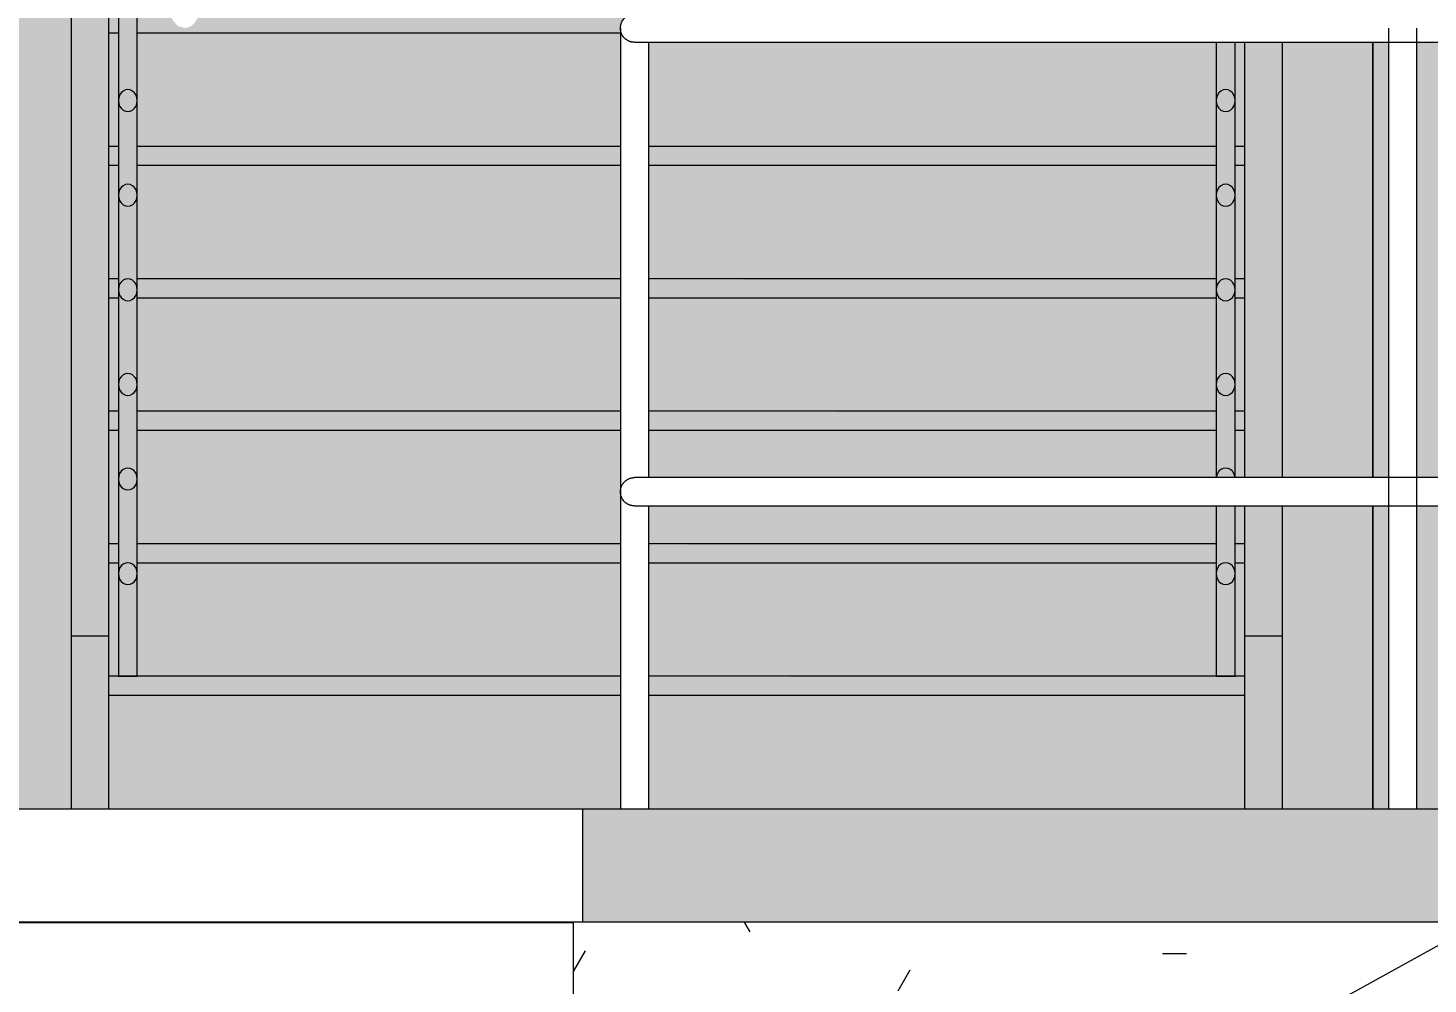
# Model space of a CAD drawing. Header units: inches. Extents: x -4221 to 4009, y -195 to 396.
# Drawn here: x -874 to -800, y -9.3 to 41.3 of the extents above; entities that cross this region are included whole.
import ezdxf

# ---------------------------------------------------------------- set-up
doc = ezdxf.new("R2010")
doc.units = ezdxf.units.IN
doc.header["$MEASUREMENT"] = 0
doc.linetypes.add('Grid Line 1_2_', pattern=[0.875, 0.5, -0.125, 0.125, -0.125])
for name, color, linetype, lineweight in [('A-ANNO-DIMS', 211, 'Continuous', 9), ('A-ANNO-DIMS-96', 211, 'Continuous', 9), ('A-FLOR-HRAL', 11, 'Continuous', 9), ('A-FLOR-LEVL', 51, 'Continuous', 9), ('A-ROOF', 132, 'Continuous', 13), ('A-WALL', 113, 'Continuous', 13), ('A-WALL-PATT', 111, 'Continuous', 20), ('C-BLDG-PADS', 91, 'Continuous', 9), ('C-TOPO', 7, 'Continuous', 9), ('G-ANNO-TEXT', 231, 'Continuous', 9), ('S-FNDN', 32, 'Continuous', 13), ('S-STRS', 31, 'Continuous', 13)]:
    doc.layers.add(name, color=color, linetype=linetype, lineweight=lineweight)
doc.styles.add('Century Gothic_1', font='ufonts.com_century-gothic.ttf', dxfattribs={"height": 9})
doc.dimstyles.new('OD__1__Tol__', dxfattribs={"dimscale": 12, "dimtxt": 9.397514, "dimasz": 1, "dimexe": 0.75, "dimexo": 0.5, "dimgap": 0.125, "dimtad": 1, "dimdec": 0, "dimzin": 3, "dimdsep": 46, "dimlunit": 4, "dimtxsty": 'Century Gothic_1', "dimblk1": 'OBLIQUE', "dimblk2": 'OBLIQUE', "dimsah": 1, "dimcen": 0.09, "dimdle": 0.75, "dimazin": 0, "dimtfac": 1, "dimtdec": 4, "dimtix": 1, "dimtmove": 0, "dimatfit": 3, "dimfxl": 1, "dimtvp": 1, "dimtfill": 1, "dimfrac": 2, "dimtolj": 1, "dimtzin": 0, "dimarcsym": 2})

# ---------------------------------------------------------------- blocks, each defined once
blk = doc.blocks.new('Walls 1 - Walls 1-1277454-BUILDING ELEVATION - WEST')
at = {"layer": 'A-ROOF'}
h = blk.add_hatch(color=254, dxfattribs=at)
h.paths.add_polyline_path([(-11842.919, 0), (-11842.919, 102), (-11840.919, 102), (-11840.919, 98), (-11840.669, 98), (-11840.643, 139.444), (-11840.568, 139.625), (-11840.449, 139.78), (-11840.294, 139.9), (-11840.113, 139.974), (-11839.725, 140), (-11782.568, 140.003), (-11782.449, 140.077), (-11782.294, 140.102), (-11782.069, 140.059), (-11781.913, 140), (-11774.951, 139.974), (-11774.77, 139.9), (-11774.615, 139.78), (-11774.496, 139.625), (-11774.414, 139.393), (-11774.395, 139.25), (-11774.421, 139.056), (-11774.496, 138.875), (-11774.713, 138.645), (-11774.896, 138.549), (-11774.951, 138.526), (-11774.895, 138.5), (-11774.645, 138.5), (-11774.645, 102), (-11774.145, 102), (-11774.145, 168.337), (-11774.785, 168.337), (-11774.74, 168.287), (-11774.869, 168.171), (-11774.579, 167.849), (-11774.941, 167.524), (-11775.764, 168.438), (-11783.395, 168.438), (-11783.353, 176.847), (-11783.358, 176.872), (-11783.687, 177.238), (-11783.326, 177.563), (-11783.036, 177.242), (-11782.91, 177.36), (-11783.001, 177.462), (-11774.145, 177.462), (-11774.145, 264), (-11915.819, 264), (-11915.819, 0), (-11849.435, 0)], flags=0)
h.paths.add_polyline_path([(-11774.145, 0), (-11774.145, 16), (-11778.919, 16), (-11778.919, 0)], flags=0)
h.paths.add_polyline_path([(-11774.145, 17.5), (-11774.145, 40.5), (-11778.919, 40.5), (-11778.919, 17.5), (-11778.037, 17.5)], flags=0)
h.paths.add_polyline_path([(-11774.145, 42), (-11774.145, 90), (-11778.919, 90), (-11778.919, 42), (-11778.037, 42)], flags=0)
h.paths.add_polyline_path([(-11822.645, 98), (-11785.669, 98), (-11785.669, 103), (-11822.645, 103), (-11822.645, 100.627)], flags=0)
h.paths.add_polyline_path([(-11837.669, 98), (-11837.669, 103), (-11839.169, 103), (-11839.169, 98)], flags=0)
h.paths.add_polyline_path([(-11836.169, 98), (-11823.645, 98), (-11823.645, 103), (-11836.169, 103), (-11836.169, 100.627)], flags=0)
h.paths.add_polyline_path([(-11784.169, 98), (-11782.669, 98), (-11782.669, 103), (-11784.169, 103), (-11784.169, 98.865)], flags=0)
h.paths.add_polyline_path([(-11780.919, 98), (-11780.919, 102), (-11775.645, 102), (-11775.645, 103), (-11781.169, 103), (-11781.169, 98)], flags=0)
h.paths.add_polyline_path([(-11823.645, 104), (-11823.645, 108), (-11836.169, 108), (-11836.169, 104)], flags=0)
h.paths.add_polyline_path([(-11782.669, 104), (-11782.669, 108), (-11784.169, 108), (-11784.169, 104), (-11782.905, 104)], flags=0)
h.paths.add_polyline_path([(-11797.509, 104), (-11785.669, 104), (-11785.669, 108), (-11822.645, 108), (-11822.645, 104), (-11810.49, 104)], flags=0)
h.paths.add_polyline_path([(-11837.669, 104), (-11837.669, 108), (-11839.169, 108), (-11839.169, 104)], flags=0)
h.paths.add_polyline_path([(-11775.645, 104), (-11775.645, 108), (-11781.169, 108), (-11781.169, 104), (-11778.037, 104)], flags=0)
h.paths.add_polyline_path([(-11836.169, 109), (-11823.645, 109), (-11823.645, 113), (-11836.169, 113), (-11836.169, 111.2)], flags=0)
h.paths.add_polyline_path([(-11788.861, 109), (-11785.669, 109), (-11785.669, 113), (-11822.645, 113), (-11822.645, 109), (-11791.018, 109)], flags=0)
h.paths.add_polyline_path([(-11782.669, 109), (-11782.669, 113), (-11784.169, 112.962), (-11784.169, 109), (-11782.905, 109)], flags=0)
h.paths.add_polyline_path([(-11839.169, 109), (-11837.669, 109), (-11837.669, 113), (-11839.169, 113), (-11839.169, 111.2)], flags=0)
h.paths.add_polyline_path([(-11781.169, 109), (-11775.645, 109), (-11775.645, 113), (-11781.169, 113), (-11781.169, 111.2)], flags=0)
h.paths.add_polyline_path([(-11791.018, 114), (-11785.669, 114), (-11785.669, 118), (-11822.645, 118), (-11822.645, 114), (-11797.509, 114)], flags=0)
h.paths.add_polyline_path([(-11837.669, 114), (-11837.669, 118), (-11839.169, 118), (-11839.169, 114)], flags=0)
h.paths.add_polyline_path([(-11823.645, 114), (-11823.645, 118), (-11836.169, 118), (-11836.169, 114), (-11829.963, 114)], flags=0)
h.paths.add_polyline_path([(-11778.037, 114), (-11775.645, 114), (-11775.645, 118), (-11781.169, 118), (-11781.169, 114)], flags=0)
h.paths.add_polyline_path([(-11782.669, 114), (-11782.669, 118), (-11784.169, 118), (-11784.169, 114)], flags=0)
h.paths.add_polyline_path([(-11791.626, 119), (-11785.669, 119), (-11785.669, 123), (-11822.645, 123), (-11822.645, 119), (-11796.79, 119)], flags=0)
h.paths.add_polyline_path([(-11836.169, 119), (-11823.645, 119), (-11823.645, 123), (-11836.169, 123), (-11836.169, 121.772)], flags=0)
h.paths.add_polyline_path([(-11775.645, 119), (-11775.645, 123), (-11781.169, 123), (-11781.169, 119), (-11778.037, 119)], flags=0)
h.paths.add_polyline_path([(-11782.669, 119), (-11782.669, 123), (-11784.169, 123), (-11784.169, 119)], flags=0)
h.paths.add_polyline_path([(-11839.169, 119), (-11837.669, 119), (-11837.669, 123), (-11839.169, 123), (-11839.169, 121.772)], flags=0)
h.paths.add_polyline_path([(-11775.645, 124), (-11775.645, 128), (-11781.169, 128), (-11781.169, 124), (-11778.037, 124)], flags=0)
h.paths.add_polyline_path([(-11839.169, 124), (-11837.669, 124), (-11837.669, 128), (-11839.169, 128), (-11839.169, 125.296)], flags=0)
h.paths.add_polyline_path([(-11829.963, 124), (-11823.645, 124), (-11823.645, 128), (-11836.169, 128), (-11836.169, 124)], flags=0)
h.paths.add_polyline_path([(-11784.169, 124), (-11782.669, 124), (-11782.669, 128), (-11784.169, 128), (-11784.169, 125.296)], flags=0)
h.paths.add_polyline_path([(-11822.645, 124), (-11785.669, 124), (-11785.669, 128), (-11822.645, 128), (-11822.645, 125.296)], flags=0)
h.paths.add_polyline_path([(-11786.228, 129), (-11785.669, 129), (-11785.669, 132.5), (-11822.645, 132.5), (-11822.645, 129), (-11787.484, 129)], flags=0)
h.paths.add_polyline_path([(-11775.645, 129), (-11775.645, 133), (-11777.444, 133), (-11777.496, 132.875), (-11777.615, 132.72), (-11777.77, 132.6), (-11778.037, 132.514), (-11778.34, 132.5), (-11781.169, 132.5), (-11781.169, 129), (-11778.037, 129)], flags=0)
h.paths.add_polyline_path([(-11784.169, 129), (-11782.669, 129), (-11782.669, 132.5), (-11784.169, 132.5), (-11784.169, 130.644)], flags=0)
h.paths.add_polyline_path([(-11836.169, 129), (-11823.645, 129), (-11823.645, 132.5), (-11836.169, 132.5), (-11836.169, 132.344)], flags=0)
h.paths.add_polyline_path([(-11838.228, 129), (-11837.669, 129), (-11837.702, 133), (-11839.169, 133), (-11839.169, 129)], flags=0)
h.paths.add_polyline_path([(-11836.725, 134), (-11823.645, 134), (-11823.645, 138.5), (-11839.169, 138.5), (-11839.169, 134), (-11836.919, 134)], flags=0)
h.paths.add_polyline_path([(-11780.465, 134), (-11775.645, 134), (-11775.645, 138.5), (-11781.169, 138.463), (-11781.169, 134)], flags=0)
h.paths.add_polyline_path([(-11787.773, 134), (-11782.669, 134), (-11782.669, 138.5), (-11822.645, 138.5), (-11822.645, 134), (-11791.018, 134)], flags=0)
for p, q in [((-11774.145, 17.497), (-11774.145, 40.503)), ((-11774.145, 0), (-11774.145, 16.003))]:
    blk.add_line(p, q, dxfattribs=at)
blk = doc.blocks.new('Railing - Lapeyre - 1 1_2_ Post-1355937-BUILDING ELEVATION - WEST')
at = {"layer": 'A-FLOR-HRAL'}
for p, q in [((-11501.479, 41.25), (-11501.479, 0)), ((-11499.979, 0), (-11499.979, 41.25))]:
    blk.add_line(p, q, dxfattribs=at)
blk = doc.blocks.new('Railing - Lapeyre - 1 1_2_ Post-V12-BUILDING ELEVATION - WEST')
at = {"layer": 'A-FLOR-HRAL'}
for p, q in [((-11813.895, 41.25), (-11813.895, 0)), ((-11812.395, 17.5), (-11812.395, 40.5)), ((-11812.395, 0), (-11812.395, 16))]:
    blk.add_line(p, q, dxfattribs=at)
blk = doc.blocks.new('Railing - Railing-1339868-BUILDING ELEVATION - WEST')
at = {"layer": 'A-FLOR-HRAL'}
for p, q in [((-11813.145, 40.5), (-11461.895, 40.5)), ((-11461.895, 17.5), (-11813.145, 17.5)), ((-11813.145, 16), (-11461.895, 16))]:
    blk.add_line(p, q, dxfattribs=at)
for points, knots in [([(-11813.895, 41.25), (-11813.895, 41.315), (-11813.882, 41.414), (-11813.84, 41.538), (-11813.797, 41.626), (-11813.751, 41.694), (-11813.71, 41.745), (-11813.665, 41.793), (-11813.603, 41.847), (-11813.535, 41.892), (-11813.477, 41.923), (-11813.433, 41.943), (-11813.387, 41.961), (-11813.34, 41.975), (-11813.292, 41.986), (-11813.243, 41.994), (-11813.194, 41.999), (-11813.162, 42), (-11813.145, 42)], [0, 0, 0, 0, 0.0833333, 0.125, 0.1666667, 0.2083333, 0.2291667, 0.25, 0.2916667, 0.3333333, 0.3541667, 0.375, 0.3958333, 0.4166667, 0.4375, 0.4583333, 0.4791667, 0.5, 0.5, 0.5, 0.5]), ([(-11813.145, 40.5), (-11813.162, 40.5), (-11813.194, 40.501), (-11813.243, 40.506), (-11813.292, 40.514), (-11813.34, 40.525), (-11813.387, 40.539), (-11813.433, 40.557), (-11813.477, 40.577), (-11813.521, 40.6), (-11813.562, 40.626), (-11813.616, 40.664), (-11813.665, 40.707), (-11813.71, 40.755), (-11813.751, 40.806), (-11813.797, 40.874), (-11813.84, 40.962), (-11813.882, 41.086), (-11813.895, 41.185), (-11813.895, 41.25)], [0.5, 0.5, 0.5, 0.5, 0.5208333, 0.5416667, 0.5625, 0.5833333, 0.6041667, 0.625, 0.6458333, 0.6666667, 0.6875, 0.7083333, 0.75, 0.7708333, 0.7916667, 0.8333333, 0.875, 0.9166667, 1, 1, 1, 1]), ([(-11813.895, 16.75), (-11813.895, 16.815), (-11813.882, 16.914), (-11813.84, 17.038), (-11813.797, 17.126), (-11813.751, 17.194), (-11813.71, 17.245), (-11813.665, 17.293), (-11813.603, 17.347), (-11813.535, 17.392), (-11813.477, 17.423), (-11813.433, 17.443), (-11813.387, 17.461), (-11813.34, 17.475), (-11813.292, 17.486), (-11813.243, 17.494), (-11813.194, 17.499), (-11813.162, 17.5), (-11813.145, 17.5)], [0, 0, 0, 0, 0.0833333, 0.125, 0.1666667, 0.2083333, 0.2291667, 0.25, 0.2916667, 0.3333333, 0.3541667, 0.375, 0.3958333, 0.4166667, 0.4375, 0.4583333, 0.4791667, 0.5, 0.5, 0.5, 0.5]), ([(-11813.145, 16), (-11813.162, 16), (-11813.194, 16.001), (-11813.243, 16.006), (-11813.292, 16.014), (-11813.34, 16.025), (-11813.387, 16.039), (-11813.433, 16.057), (-11813.477, 16.077), (-11813.521, 16.1), (-11813.562, 16.126), (-11813.616, 16.164), (-11813.665, 16.207), (-11813.71, 16.255), (-11813.751, 16.306), (-11813.797, 16.374), (-11813.84, 16.462), (-11813.882, 16.586), (-11813.895, 16.685), (-11813.895, 16.75)], [0.5, 0.5, 0.5, 0.5, 0.5208333, 0.5416667, 0.5625, 0.5833333, 0.6041667, 0.625, 0.6458333, 0.6666667, 0.6875, 0.7083333, 0.75, 0.7708333, 0.7916667, 0.8333333, 0.875, 0.9166667, 1, 1, 1, 1])]:
    blk.add_open_spline(points, degree=3, knots=knots, dxfattribs=at)
for name, p in [('Railing - Lapeyre - 1 1_2_ Post-V12-BUILDING ELEVATION - WEST', (0, 0)), ('Railing - Lapeyre - 1 1_2_ Post-1355937-BUILDING ELEVATION - WEST', (-271.833, 0))]:
    blk.add_blockref(name, p)
blk = doc.blocks.new('Railing - 1_-1447358-BUILDING ELEVATION - WEST')
at = {"layer": 'A-FLOR-HRAL'}
h = blk.add_hatch(color=7, dxfattribs=at)
h.paths.add_polyline_path([(-11839.669, 7), (-11839.419, 7), (-11839.436, 12.271), (-11839.565, 12.012), (-11839.789, 11.862), (-11839.905, 11.862), (-11839.902, 12.98), (-11839.646, 12.953), (-11839.503, 12.871), (-11839.426, 12.757), (-11839.419, 12.713), (-11839.436, 17.271), (-11839.565, 17.012), (-11839.791, 16.862), (-11840.135, 16.903), (-11840.272, 17.012), (-11840.402, 17.271), (-11840.419, 17.271), (-11840.402, 12.823), (-11840.048, 12.999), (-11839.935, 12.98), (-11839.932, 11.862), (-11840.048, 11.862), (-11840.272, 12.012), (-11840.402, 12.271), (-11840.419, 12.271), (-11840.419, 7), (-11839.919, 7)], flags=0)
h.paths.add_polyline_path([(-11839.419, 17.713), (-11839.437, 22.267), (-11839.566, 22.011), (-11839.791, 21.862), (-11840.117, 21.895), (-11840.272, 22.012), (-11840.402, 22.271), (-11840.419, 22.132), (-11840.402, 17.821), (-11840.048, 17.998), (-11839.652, 17.953), (-11839.486, 17.858), (-11839.432, 17.795)], flags=0)
h.paths.add_polyline_path([(-11839.419, 22.713), (-11839.444, 27.25), (-11839.566, 27.011), (-11839.791, 26.862), (-11840.1, 26.887), (-11840.272, 27.012), (-11840.402, 27.271), (-11840.419, 27.132), (-11840.399, 22.82), (-11840.048, 22.997), (-11839.669, 22.964), (-11839.436, 22.819)], flags=0)
h.paths.add_polyline_path([(-11839.419, 27.713), (-11839.45, 32.233), (-11839.565, 32.012), (-11839.791, 31.862), (-11840.083, 31.879), (-11840.277, 32.018), (-11840.402, 32.271), (-11840.419, 32.132), (-11840.393, 27.821), (-11840.048, 27.995), (-11839.669, 27.965), (-11839.436, 27.819)], flags=0)
h.paths.add_polyline_path([(-11839.419, 32.713), (-11839.456, 37.216), (-11839.576, 37.002), (-11839.789, 36.862), (-11840.066, 36.87), (-11840.272, 37.012), (-11840.402, 37.271), (-11840.419, 37.132), (-11840.387, 32.823), (-11840.048, 32.994), (-11839.669, 32.966), (-11839.436, 32.819)], flags=0)
h.paths.add_polyline_path([(-11839.419, 37.713), (-11839.462, 42.198), (-11839.565, 42.012), (-11839.791, 41.862), (-11840.049, 41.862), (-11840.272, 42.012), (-11840.402, 42.271), (-11840.419, 42.132), (-11840.381, 37.824), (-11840.048, 37.993), (-11839.669, 37.967), (-11839.436, 37.819)], flags=0)
h.paths.add_polyline_path([(-11839.419, 42.713), (-11839.457, 47.457), (-11839.468, 47.429), (-11839.725, 47.293), (-11840.03, 47.271), (-11840.303, 47.38), (-11840.419, 47.491), (-11840.375, 42.826), (-11840.045, 42.991), (-11839.669, 42.968), (-11839.436, 42.819)], flags=0)
blk.add_hatch(color=7, dxfattribs=at).paths.add_polyline_path([(-11839.72, 47.295), (-11839.518, 47.392), (-11839.699, 47.306)], flags=0)
for p, q in [((-11840.419, 47.555), (-11840.419, 7)), ((-11839.419, 7), (-11839.419, 47.555)), ((-11840.419, 7), (-11839.419, 7))]:
    blk.add_line(p, q, dxfattribs=at)
at = {"layer": 'A-FLOR-HRAL', "flags": 128}
for points in [[(-11839.967, 47.265), (-11840.03, 47.271), (-11840.23, 47.327), (-11840.369, 47.429)], [(-11839.468, 47.429), (-11839.607, 47.327), (-11839.807, 47.271), (-11839.87, 47.265)]]:
    blk.add_lwpolyline(points, dxfattribs=at)
blk = doc.blocks.new('Railing - 1_-1447356-BUILDING ELEVATION - WEST')
at = {"layer": 'A-FLOR-HRAL'}
h = blk.add_hatch(color=7, dxfattribs=at)
h.paths.add_polyline_path([(-11782.169, 7), (-11781.419, 7), (-11781.436, 12.271), (-11781.565, 12.012), (-11781.789, 11.862), (-11781.905, 11.862), (-11781.902, 12.98), (-11781.66, 12.957), (-11781.503, 12.871), (-11781.426, 12.757), (-11781.419, 12.713), (-11781.43, 16), (-11782.419, 16), (-11782.402, 12.823), (-11782.048, 12.999), (-11781.935, 12.98), (-11781.932, 11.862), (-11782.048, 11.862), (-11782.272, 12.012), (-11782.402, 12.271), (-11782.419, 12.271), (-11782.419, 7), (-11782.352, 7)], flags=0)
h.paths.add_polyline_path([(-11781.419, 17.713), (-11781.437, 22.267), (-11781.565, 22.012), (-11781.789, 21.862), (-11782.117, 21.895), (-11782.272, 22.012), (-11782.402, 22.271), (-11782.419, 22.132), (-11782.402, 17.821), (-11782.048, 17.998), (-11781.652, 17.953), (-11781.486, 17.858), (-11781.432, 17.795)], flags=0)
h.paths.add_polyline_path([(-11781.419, 22.713), (-11781.444, 27.25), (-11781.565, 27.012), (-11781.789, 26.862), (-11782.1, 26.887), (-11782.272, 27.012), (-11782.402, 27.271), (-11782.419, 27.132), (-11782.399, 22.82), (-11782.048, 22.997), (-11781.669, 22.964), (-11781.436, 22.819)], flags=0)
h.paths.add_polyline_path([(-11781.419, 27.713), (-11781.45, 32.233), (-11781.565, 32.012), (-11781.789, 31.862), (-11782.083, 31.879), (-11782.277, 32.018), (-11782.402, 32.271), (-11782.419, 32.132), (-11782.393, 27.821), (-11782.048, 27.995), (-11781.669, 27.965), (-11781.436, 27.819)], flags=0)
h.paths.add_polyline_path([(-11781.419, 32.713), (-11781.456, 37.216), (-11781.576, 37.002), (-11781.789, 36.862), (-11782.066, 36.87), (-11782.272, 37.012), (-11782.402, 37.271), (-11782.419, 37.132), (-11782.387, 32.823), (-11782.048, 32.994), (-11781.669, 32.966), (-11781.436, 32.819)], flags=0)
h.paths.add_polyline_path([(-11781.419, 37.713), (-11781.46, 40.5), (-11782.419, 40.5), (-11782.381, 37.824), (-11782.048, 37.993), (-11781.669, 37.967), (-11781.436, 37.819)], flags=0)
h.paths.add_polyline_path([(-11782.352, 42), (-11782.272, 42.012), (-11782.402, 42.271), (-11782.419, 42.132), (-11782.376, 42), (-11782.367, 42)], flags=0)
h.paths.add_polyline_path([(-11781.419, 42), (-11781.462, 42.198), (-11781.565, 42), (-11781.436, 42)], flags=0)
h.paths.add_polyline_path([(-11781.419, 42.713), (-11781.457, 47.457), (-11781.468, 47.429), (-11781.725, 47.293), (-11782.03, 47.271), (-11782.303, 47.38), (-11782.419, 47.491), (-11782.375, 42.826), (-11782.045, 42.991), (-11781.669, 42.968), (-11781.436, 42.819)], flags=0)
blk.add_hatch(color=7, dxfattribs=at).paths.add_polyline_path([(-11781.72, 47.295), (-11781.518, 47.392), (-11781.654, 47.327)], flags=0)
for p, q in [((-11782.419, 47.555), (-11782.419, 41.998)), ((-11781.419, 41.998), (-11781.419, 47.555)), ((-11782.419, 40.502), (-11782.419, 17.498)), ((-11781.419, 17.498), (-11781.419, 40.502)), ((-11782.419, 16.002), (-11782.419, 7)), ((-11781.419, 7), (-11781.419, 16.002)), ((-11782.419, 7), (-11781.419, 7))]:
    blk.add_line(p, q, dxfattribs=at)
at = {"layer": 'A-FLOR-HRAL', "flags": 128}
for points in [[(-11781.967, 47.265), (-11782.03, 47.271), (-11782.23, 47.327), (-11782.369, 47.429)], [(-11781.468, 47.429), (-11781.607, 47.327), (-11781.807, 47.271), (-11781.87, 47.265)]]:
    blk.add_lwpolyline(points, dxfattribs=at)
blk = doc.blocks.new('Railing - Railing-1447301-BUILDING ELEVATION - WEST')
at = {"layer": 'A-FLOR-HRAL'}
for points in [[(-11839.419, 37.421), (-11839.456, 37.824), (-11839.807, 37.993), (-11840.169, 37.967), (-11840.402, 37.819), (-11840.419, 37.699), (-11840.402, 37.571), (-11840.272, 37.83), (-11840.048, 37.98), (-11839.789, 37.98), (-11839.565, 37.83), (-11839.436, 37.571)], [(-11839.789, 36.862), (-11839.565, 37.012), (-11839.436, 37.271), (-11839.436, 37.571), (-11839.565, 37.83), (-11839.789, 37.98), (-11840.048, 37.98), (-11840.272, 37.83), (-11840.402, 37.571), (-11840.402, 37.271), (-11840.272, 37.012), (-11840.048, 36.862)], [(-11781.419, 37.421), (-11781.456, 37.824), (-11781.807, 37.993), (-11782.169, 37.967), (-11782.402, 37.819), (-11782.419, 37.699), (-11782.402, 37.571), (-11782.272, 37.83), (-11782.048, 37.98), (-11781.789, 37.98), (-11781.565, 37.83), (-11781.436, 37.571)], [(-11782.048, 36.862), (-11781.789, 36.862), (-11781.565, 37.012), (-11781.436, 37.271), (-11781.436, 37.571), (-11781.565, 37.83), (-11781.789, 37.98), (-11782.048, 37.98), (-11782.272, 37.83), (-11782.402, 37.571), (-11782.402, 37.271), (-11782.272, 37.012), (-11782.169, 36.92)], [(-11839.419, 32.421), (-11839.45, 32.823), (-11839.807, 32.994), (-11840.169, 32.966), (-11840.402, 32.819), (-11840.419, 32.701), (-11840.402, 32.571), (-11840.272, 32.83), (-11840.048, 32.98), (-11839.789, 32.98), (-11839.565, 32.83), (-11839.436, 32.571)], [(-11840.048, 31.862), (-11839.699, 31.906), (-11839.565, 32.012), (-11839.436, 32.271), (-11839.436, 32.571), (-11839.565, 32.83), (-11839.789, 32.98), (-11840.048, 32.98), (-11840.272, 32.83), (-11840.402, 32.571), (-11840.402, 32.271), (-11840.272, 32.012), (-11840.169, 31.92)], [(-11781.419, 32.421), (-11781.45, 32.823), (-11781.807, 32.994), (-11782.169, 32.966), (-11782.402, 32.819), (-11782.419, 32.701), (-11782.402, 32.571), (-11782.272, 32.83), (-11782.048, 32.98), (-11781.789, 32.98), (-11781.565, 32.83), (-11781.436, 32.571)], [(-11782.048, 31.862), (-11781.789, 31.862), (-11781.565, 32.012), (-11781.436, 32.271), (-11781.436, 32.571), (-11781.565, 32.83), (-11781.789, 32.98), (-11782.048, 32.98), (-11782.272, 32.83), (-11782.402, 32.571), (-11782.402, 32.271), (-11782.272, 32.012), (-11782.169, 31.92)], [(-11840.419, 27.421), (-11840.352, 27.711), (-11840.169, 27.922), (-11839.919, 28), (-11839.669, 27.922), (-11839.486, 27.711), (-11839.419, 27.421), (-11839.444, 27.821), (-11839.807, 27.995), (-11840.169, 27.965), (-11840.402, 27.819), (-11840.419, 27.703)], [(-11840.048, 26.862), (-11839.699, 26.906), (-11839.565, 27.012), (-11839.436, 27.271), (-11839.436, 27.571), (-11839.565, 27.83), (-11839.789, 27.98), (-11840.048, 27.98), (-11840.272, 27.83), (-11840.402, 27.571), (-11840.402, 27.271), (-11840.272, 27.012), (-11840.169, 26.92)], [(-11781.419, 27.421), (-11781.444, 27.821), (-11781.807, 27.995), (-11782.169, 27.965), (-11782.402, 27.819), (-11782.419, 27.703), (-11782.402, 27.571), (-11782.272, 27.83), (-11782.048, 27.98), (-11781.789, 27.98), (-11781.565, 27.83), (-11781.436, 27.571)], [(-11782.048, 26.862), (-11781.789, 26.862), (-11781.565, 27.012), (-11781.436, 27.271), (-11781.436, 27.571), (-11781.565, 27.83), (-11781.789, 27.98), (-11782.048, 27.98), (-11782.272, 27.83), (-11782.402, 27.571), (-11782.402, 27.271), (-11782.272, 27.012), (-11782.169, 26.92)], [(-11839.419, 22.421), (-11839.438, 22.82), (-11839.807, 22.996), (-11840.169, 22.964), (-11840.402, 22.819), (-11840.419, 22.706), (-11840.402, 22.571), (-11840.272, 22.83), (-11840.048, 22.98), (-11839.789, 22.98), (-11839.565, 22.83), (-11839.436, 22.571)], [(-11840.048, 21.862), (-11839.699, 21.906), (-11839.565, 22.012), (-11839.436, 22.271), (-11839.436, 22.571), (-11839.565, 22.83), (-11839.789, 22.98), (-11840.048, 22.98), (-11840.272, 22.83), (-11840.402, 22.571), (-11840.402, 22.271), (-11840.272, 22.012), (-11840.169, 21.92)], [(-11781.419, 22.421), (-11781.438, 22.82), (-11781.807, 22.996), (-11782.169, 22.964), (-11782.402, 22.819), (-11782.419, 22.706), (-11782.402, 22.571), (-11782.272, 22.83), (-11782.048, 22.98), (-11781.789, 22.98), (-11781.565, 22.83), (-11781.436, 22.571)], [(-11781.789, 21.862), (-11781.565, 22.012), (-11781.436, 22.271), (-11781.436, 22.571), (-11781.565, 22.83), (-11781.789, 22.98), (-11782.048, 22.98), (-11782.272, 22.83), (-11782.402, 22.571), (-11782.402, 22.271), (-11782.272, 22.012), (-11782.048, 21.862)], [(-11840.419, 17.421), (-11840.352, 17.711), (-11840.169, 17.922), (-11839.919, 18), (-11839.669, 17.922), (-11839.486, 17.711), (-11839.419, 17.421), (-11839.436, 17.821), (-11839.789, 17.998), (-11840.186, 17.953), (-11840.352, 17.858), (-11840.419, 17.708)], [(-11840.048, 16.862), (-11839.699, 16.906), (-11839.565, 17.012), (-11839.436, 17.271), (-11839.436, 17.571), (-11839.565, 17.83), (-11839.789, 17.98), (-11840.048, 17.98), (-11840.272, 17.83), (-11840.402, 17.571), (-11840.402, 17.271), (-11840.272, 17.012), (-11840.169, 16.92)], [(-11781.419, 17.5), (-11781.436, 17.821), (-11781.789, 17.998), (-11782.186, 17.953), (-11782.352, 17.858), (-11782.419, 17.708), (-11782.402, 17.571), (-11782.272, 17.83), (-11782.048, 17.98), (-11781.789, 17.98), (-11781.565, 17.83), (-11781.436, 17.571), (-11781.428, 17.5)], [(-11781.901, 17.5), (-11781.428, 17.5), (-11781.486, 17.711), (-11781.669, 17.922), (-11781.789, 17.98), (-11782.048, 17.98), (-11782.272, 17.83), (-11782.402, 17.571), (-11782.41, 17.5)], [(-11840.048, 11.862), (-11839.789, 11.862), (-11839.565, 12.012), (-11839.436, 12.271), (-11839.436, 12.571), (-11839.565, 12.83), (-11839.789, 12.98), (-11840.048, 12.98), (-11840.272, 12.83), (-11840.402, 12.571), (-11840.402, 12.271), (-11840.272, 12.012), (-11840.169, 11.92)], [(-11781.789, 11.862), (-11781.565, 12.012), (-11781.436, 12.271), (-11781.436, 12.571), (-11781.565, 12.83), (-11781.789, 12.98), (-11782.048, 12.98), (-11782.272, 12.83), (-11782.402, 12.571), (-11782.402, 12.271), (-11782.272, 12.012), (-11782.048, 11.862)]]:
    blk.add_hatch(color=7, dxfattribs=at).paths.add_polyline_path(points, flags=0)
h = blk.add_hatch(color=7, dxfattribs=at)
h.paths.add_polyline_path([(-11840.419, 12.421), (-11840.352, 12.711), (-11840.169, 12.922), (-11840.23, 12.941), (-11840.334, 12.871), (-11840.412, 12.757), (-11840.419, 12.524)], flags=0)
h.paths.add_polyline_path([(-11839.419, 12.421), (-11839.436, 12.823), (-11839.789, 12.999), (-11839.789, 12.98), (-11839.565, 12.83), (-11839.436, 12.571), (-11839.43, 12.524)], flags=0)
h = blk.add_hatch(color=7, dxfattribs=at)
h.paths.add_polyline_path([(-11782.419, 12.421), (-11782.352, 12.711), (-11782.169, 12.922), (-11782.23, 12.941), (-11782.334, 12.871), (-11782.412, 12.757), (-11782.419, 12.524)], flags=0)
h.paths.add_polyline_path([(-11781.419, 12.421), (-11781.436, 12.823), (-11781.789, 12.999), (-11781.789, 12.98), (-11781.565, 12.83), (-11781.436, 12.571), (-11781.43, 12.524)], flags=0)
for p, q in [((-11840.419, 38.517), (-11840.419, 37.421)), ((-11839.419, 37.421), (-11839.419, 38.517)), ((-11782.419, 38.517), (-11782.419, 37.421)), ((-11781.419, 37.421), (-11781.419, 38.517)), ((-11840.419, 33.519), (-11840.419, 32.421)), ((-11839.419, 32.421), (-11839.419, 33.519)), ((-11782.419, 33.519), (-11782.419, 32.421)), ((-11781.419, 32.421), (-11781.419, 33.519)), ((-11840.419, 28.521), (-11840.419, 27.421)), ((-11839.419, 27.421), (-11839.419, 28.521)), ((-11782.419, 28.521), (-11782.419, 27.421)), ((-11781.419, 27.421), (-11781.419, 28.521)), ((-11840.419, 23.524), (-11840.419, 22.421)), ((-11839.419, 22.421), (-11839.419, 23.524)), ((-11782.419, 23.524), (-11782.419, 22.421)), ((-11781.419, 22.421), (-11781.419, 23.524)), ((-11840.419, 18.526), (-11840.419, 17.421)), ((-11839.419, 17.421), (-11839.419, 18.526)), ((-11782.419, 18.526), (-11782.419, 17.498)), ((-11781.419, 17.498), (-11781.419, 18.526)), ((-11840.419, 13.528), (-11840.419, 12.421)), ((-11839.419, 12.421), (-11839.419, 13.528)), ((-11782.419, 13.528), (-11782.419, 12.421)), ((-11781.419, 12.421), (-11781.419, 13.528))]:
    blk.add_line(p, q, dxfattribs=at)
at = {"layer": 'A-FLOR-HRAL', "flags": 128}
for points in [[(-11839.419, 37.421), (-11839.436, 37.571), (-11839.486, 37.711), (-11839.565, 37.83), (-11839.669, 37.922), (-11839.789, 37.98), (-11839.919, 38), (-11840.048, 37.98), (-11840.169, 37.922), (-11840.272, 37.83), (-11840.352, 37.711), (-11840.402, 37.571), (-11840.419, 37.421)], [(-11781.419, 37.421), (-11781.436, 37.571), (-11781.486, 37.711), (-11781.565, 37.83), (-11781.669, 37.922), (-11781.789, 37.98), (-11781.919, 38), (-11782.048, 37.98), (-11782.169, 37.922), (-11782.272, 37.83), (-11782.352, 37.711), (-11782.402, 37.571), (-11782.419, 37.421)], [(-11840.419, 37.421), (-11840.402, 37.271), (-11840.352, 37.132), (-11840.272, 37.012), (-11840.169, 36.92), (-11840.048, 36.862), (-11839.919, 36.842), (-11839.789, 36.862), (-11839.669, 36.92), (-11839.565, 37.012), (-11839.486, 37.132), (-11839.436, 37.271), (-11839.419, 37.421)], [(-11782.419, 37.421), (-11782.402, 37.271), (-11782.352, 37.132), (-11782.272, 37.012), (-11782.169, 36.92), (-11782.048, 36.862), (-11781.919, 36.842), (-11781.789, 36.862), (-11781.669, 36.92), (-11781.565, 37.012), (-11781.486, 37.132), (-11781.436, 37.271), (-11781.419, 37.421)], [(-11839.419, 32.421), (-11839.436, 32.571), (-11839.486, 32.711), (-11839.565, 32.83), (-11839.669, 32.922), (-11839.789, 32.98), (-11839.919, 33), (-11840.048, 32.98), (-11840.169, 32.922), (-11840.272, 32.83), (-11840.352, 32.711), (-11840.402, 32.571), (-11840.419, 32.421)], [(-11781.419, 32.421), (-11781.436, 32.571), (-11781.486, 32.711), (-11781.565, 32.83), (-11781.669, 32.922), (-11781.789, 32.98), (-11781.919, 33), (-11782.048, 32.98), (-11782.169, 32.922), (-11782.272, 32.83), (-11782.352, 32.711), (-11782.402, 32.571), (-11782.419, 32.421)], [(-11840.419, 32.421), (-11840.402, 32.271), (-11840.352, 32.132), (-11840.272, 32.012), (-11840.169, 31.92), (-11840.048, 31.862), (-11839.919, 31.842), (-11839.789, 31.862), (-11839.669, 31.92), (-11839.565, 32.012), (-11839.486, 32.132), (-11839.436, 32.271), (-11839.419, 32.421)], [(-11782.419, 32.421), (-11782.402, 32.271), (-11782.352, 32.132), (-11782.272, 32.012), (-11782.169, 31.92), (-11782.048, 31.862), (-11781.919, 31.842), (-11781.789, 31.862), (-11781.669, 31.92), (-11781.565, 32.012), (-11781.486, 32.132), (-11781.436, 32.271), (-11781.419, 32.421)], [(-11839.419, 27.421), (-11839.436, 27.571), (-11839.486, 27.711), (-11839.565, 27.83), (-11839.669, 27.922), (-11839.789, 27.98), (-11839.919, 28), (-11840.048, 27.98), (-11840.169, 27.922), (-11840.272, 27.83), (-11840.352, 27.711), (-11840.402, 27.571), (-11840.419, 27.421)], [(-11840.419, 27.421), (-11840.402, 27.271), (-11840.352, 27.132), (-11840.272, 27.012), (-11840.169, 26.92), (-11840.048, 26.862), (-11839.919, 26.842), (-11839.789, 26.862), (-11839.669, 26.92), (-11839.565, 27.012), (-11839.486, 27.132), (-11839.436, 27.271), (-11839.419, 27.421)], [(-11781.419, 27.421), (-11781.436, 27.571), (-11781.486, 27.711), (-11781.565, 27.83), (-11781.669, 27.922), (-11781.789, 27.98), (-11781.919, 28), (-11782.048, 27.98), (-11782.169, 27.922), (-11782.272, 27.83), (-11782.352, 27.711), (-11782.402, 27.571), (-11782.419, 27.421)], [(-11782.419, 27.421), (-11782.402, 27.271), (-11782.352, 27.132), (-11782.272, 27.012), (-11782.169, 26.92), (-11782.048, 26.862), (-11781.919, 26.842), (-11781.789, 26.862), (-11781.669, 26.92), (-11781.565, 27.012), (-11781.486, 27.132), (-11781.436, 27.271), (-11781.419, 27.421)], [(-11839.419, 22.421), (-11839.436, 22.571), (-11839.486, 22.711), (-11839.565, 22.83), (-11839.669, 22.922), (-11839.789, 22.98), (-11839.919, 23), (-11840.048, 22.98), (-11840.169, 22.922), (-11840.272, 22.83), (-11840.352, 22.711), (-11840.402, 22.571), (-11840.419, 22.421)], [(-11781.419, 22.421), (-11781.436, 22.571), (-11781.486, 22.711), (-11781.565, 22.83), (-11781.669, 22.922), (-11781.789, 22.98), (-11781.919, 23), (-11782.048, 22.98), (-11782.169, 22.922), (-11782.272, 22.83), (-11782.352, 22.711), (-11782.402, 22.571), (-11782.419, 22.421)], [(-11840.419, 22.421), (-11840.402, 22.271), (-11840.352, 22.132), (-11840.272, 22.012), (-11840.169, 21.92), (-11840.048, 21.862), (-11839.919, 21.842), (-11839.789, 21.862), (-11839.669, 21.92), (-11839.565, 22.012), (-11839.486, 22.132), (-11839.436, 22.271), (-11839.419, 22.421)], [(-11782.419, 22.421), (-11782.402, 22.271), (-11782.352, 22.132), (-11782.272, 22.012), (-11782.169, 21.92), (-11782.048, 21.862), (-11781.919, 21.842), (-11781.789, 21.862), (-11781.669, 21.92), (-11781.565, 22.012), (-11781.486, 22.132), (-11781.436, 22.271), (-11781.419, 22.421)], [(-11839.419, 17.421), (-11839.436, 17.571), (-11839.486, 17.711), (-11839.565, 17.83), (-11839.669, 17.922), (-11839.789, 17.98), (-11839.919, 18), (-11840.048, 17.98), (-11840.169, 17.922), (-11840.272, 17.83), (-11840.352, 17.711), (-11840.402, 17.571), (-11840.419, 17.421)], [(-11781.423, 17.499), (-11781.436, 17.571), (-11781.486, 17.711), (-11781.565, 17.83), (-11781.669, 17.922), (-11781.789, 17.98), (-11781.919, 18), (-11782.048, 17.98), (-11782.169, 17.922), (-11782.272, 17.83), (-11782.352, 17.711), (-11782.402, 17.571), (-11782.414, 17.499)], [(-11840.419, 17.421), (-11840.402, 17.271), (-11840.352, 17.132), (-11840.272, 17.012), (-11840.169, 16.92), (-11840.048, 16.862), (-11839.919, 16.842), (-11839.789, 16.862), (-11839.669, 16.92), (-11839.565, 17.012), (-11839.486, 17.132), (-11839.436, 17.271), (-11839.419, 17.421)], [(-11839.419, 12.421), (-11839.436, 12.571), (-11839.486, 12.711), (-11839.565, 12.83), (-11839.669, 12.922), (-11839.789, 12.98), (-11839.919, 13), (-11840.048, 12.98), (-11840.169, 12.922), (-11840.272, 12.83), (-11840.352, 12.711), (-11840.402, 12.571), (-11840.419, 12.421)], [(-11781.419, 12.421), (-11781.436, 12.571), (-11781.486, 12.711), (-11781.565, 12.83), (-11781.669, 12.922), (-11781.789, 12.98), (-11781.919, 13), (-11782.048, 12.98), (-11782.169, 12.922), (-11782.272, 12.83), (-11782.352, 12.711), (-11782.402, 12.571), (-11782.419, 12.421)], [(-11840.419, 12.421), (-11840.402, 12.271), (-11840.352, 12.132), (-11840.272, 12.012), (-11840.169, 11.92), (-11840.048, 11.862), (-11839.919, 11.842), (-11839.789, 11.862), (-11839.669, 11.92), (-11839.565, 12.012), (-11839.486, 12.132), (-11839.436, 12.271), (-11839.419, 12.421)], [(-11782.419, 12.421), (-11782.402, 12.271), (-11782.352, 12.132), (-11782.272, 12.012), (-11782.169, 11.92), (-11782.048, 11.862), (-11781.919, 11.842), (-11781.789, 11.862), (-11781.669, 11.92), (-11781.565, 12.012), (-11781.486, 12.132), (-11781.436, 12.271), (-11781.419, 12.421)]]:
    blk.add_lwpolyline(points, dxfattribs=at)
for name in ['Railing - 1_-1447358-BUILDING ELEVATION - WEST', 'Railing - 1_-1447356-BUILDING ELEVATION - WEST']:
    blk.add_blockref(name, (0, 0))
blk = doc.blocks.new('DIMBLOCK3-BUILDING ELEVATION - WEST')
at = {"layer": 'A-ANNO-DIMS-96'}
for p, q in [((-904.66, 228.138), (-904.66, -57)), ((-805.46, 219.138), (-913.66, 219.138)), ((-904.66, 219.138), (-805.46, 219.138)), ((-902.174, -48), (-913.66, -48)), ((-904.66, -48), (-902.174, -48))]:
    blk.add_line(p, q, dxfattribs=at)
at = {"layer": 'A-ANNO-DIMS-96', "lineweight": 50}
for p, q in [((-904.66, 219.138), (-910.66, 225.138)), ((-904.66, 219.138), (-898.66, 213.138)), ((-904.66, -48), (-910.66, -42)), ((-904.66, -48), (-898.66, -54))]:
    blk.add_line(p, q, dxfattribs=at)
at = {"layer": 'A-ANNO-DIMS-96', "color": 0, "insert": (-917.696, 66.326), "char_height": 9, "width": 46.18207, "attachment_point": 1, "rotation": 90, "line_spacing_factor": 0.984502, "style": 'Century Gothic_1', "bg_fill": 3, "box_fill_scale": 1.25, "bg_fill_color": 256, "bg_fill_true_color": 13158600, "bg_fill_transparency": 0}
blk.add_mtext('22\' - 3"', dxfattribs=at)
blk = doc.blocks.new('_Oblique')
at = {"color": 0, "linetype": 'ByBlock', "lineweight": -2}
blk.add_line((-0.5, -0.5), (0.5, 0.5), dxfattribs=at)

msp = doc.modelspace()

# ---------------------------------------------------------------- hatches: boundary and pattern name
at = {"layer": 'A-WALL-PATT', "lineweight": 9}
h = msp.add_hatch(dxfattribs=at)
h.set_pattern_fill('FP_16', style=0, pattern_type=2)
h.set_pattern_definition([(0, (-802.9595, 0), (0, 8), []), (90, (-802.9595, 0), (-8, 8), [8, -8])])
h.paths.add_polyline_path([(155.79, -7.006), (155.79, -7), (134.298, -7.006)], flags=0)
h.paths.add_polyline_path([(-799.46, 0), (-799.46, 16), (-800.627, 16), (-800.627, 0), (-800.361, 0)], flags=0)
h.paths.add_polyline_path([(-802.96, 0), (-802.127, 0), (-802.127, 16), (-802.96, 16), (-802.96, 1.952)], flags=0)
h.paths.add_polyline_path([(-800.361, 17.5), (-799.46, 17.5), (-799.46, 40.5), (-800.627, 40.5), (-800.627, 17.5)], flags=0)
h.paths.add_polyline_path([(-802.96, 17.5), (-802.127, 17.5), (-802.127, 40.5), (-802.96, 40.5), (-802.96, 23.096)], flags=0)
h.paths.add_polyline_path([(-802.96, 42), (-799.46, 42), (-799.46, 168.337), (-802.96, 168.337), (-802.96, 102), (-800.96, 102), (-800.96, 90), (-802.96, 90), (-802.96, 44.241)], flags=0)
h.paths.add_polyline_path([(328.191, 124), (328.191, 264), (-98.96, 264), (-98.96, 242.588), (-97.96, 242.569), (-97.96, 241.463), (-98.96, 241.463), (-98.96, 240.035), (-97.96, 240.016), (-97.96, 239.672), (-98.96, 239.672), (-98.96, 237.635), (-96.96, 237.635), (-96.96, 233.773), (188.165, 239.713), (188.165, 177.293), (188.408, 177.563), (188.77, 177.238), (188.435, 176.847), (188.478, 176.828), (188.435, 168.438), (188.165, 168.438), (188.165, 124), (290.075, 124)], flags=0)
h.paths.add_polyline_path([(-802.96, 177.462), (-799.46, 177.462), (-799.46, 219.138), (-450.276, 226.412), (-450.276, 230.957), (-448.276, 230.957), (-448.276, 260.367), (-445.289, 260.367), (-445.289, 260.727), (-409.482, 260.727), (-409.482, 260.367), (-406.495, 260.367), (-406.495, 235.91), (-405.495, 235.891), (-405.495, 234.785), (-406.495, 234.785), (-406.495, 233.357), (-405.495, 233.338), (-405.495, 232.994), (-406.495, 232.994), (-406.495, 230.957), (-404.495, 230.957), (-404.495, 227.366), (-296.495, 229.616), (-296.495, 233.921), (-294.495, 233.921), (-294.495, 263.331), (-291.508, 263.331), (-291.508, 263.691), (-255.701, 263.691), (-255.701, 263.331), (-252.714, 263.331), (-252.714, 238.874), (-251.714, 238.854), (-251.714, 237.749), (-252.714, 237.749), (-252.714, 236.32), (-251.714, 236.302), (-251.714, 235.958), (-252.714, 235.958), (-252.714, 233.921), (-250.714, 233.921), (-250.714, 230.57), (-131.92, 233.045), (-142.741, 233.045), (-142.741, 237.635), (-140.741, 237.635), (-140.741, 264), (-802.96, 264), (-802.96, 208.563)], flags=0)
h = msp.add_hatch(dxfattribs=at)
h.set_pattern_fill('FP_11', style=0, pattern_type=2)
h.set_pattern_definition([(0, (-445.4455, 0), (30.72, 7.68), [1.267, -21.773, 1.267, -21.773, -122.88]), (0, (-445.4455, 0), (30.72, 7.68), [-46.08, 1.267, -44.813, 1.267, -21.773, -53.76]), (0, (-445.4455, 0), (30.72, 7.68), [-115.2, 1.267, -14.093, 1.267, -37.133]), (120, (-433.9255, 3.84), (-22.01108, 22.7643), [1.267, -21.773, 1.267, -21.773, -122.88]), (120, (-433.9255, 3.84), (-22.01108, 22.7643), [-46.08, 1.267, -44.813, 1.267, -21.773, -53.76]), (120, (-433.9255, 3.84), (-22.01108, 22.7643), [-115.2, 1.267, -14.093, 1.267, -37.133]), (240, (-430.0855, 19.2), (-8.70892, -30.4443), [1.267, -21.773, 1.267, -21.773, -122.88]), (240, (-430.0855, 19.2), (-8.70892, -30.4443), [-46.08, 1.267, -44.813, 1.267, -21.773, -53.76]), (240, (-430.0855, 19.2), (-8.70892, -30.4443), [-115.2, 1.267, -14.093, 1.267, -37.133])])
h.paths.add_polyline_path([(-845.21, -44.158), (-793.336, -43.837), (-501.545, -43.837), (-485.335, -42.491), (-485.335, -28), (-487.585, -28), (-487.585, -6), (-845.21, -6), (-845.21, -41.522), (-794.636, -41.522), (-794.636, -42), (-845.21, -42), (-845.21, -43.837)], flags=0)
at = {"layer": 'C-BLDG-PADS'}
msp.add_hatch(color=255, dxfattribs=at).paths.add_polyline_path([(-696.51, -6), (-487.585, -6), (-487.585, 0), (-844.71, 0), (-844.71, -6), (-748.435, -6)], flags=0)
at = {"layer": 'S-STRS'}
for points in [[(-871.733, 9.123), (-869.733, 9.123), (-869.733, 102), (-871.733, 102), (-871.733, 12.524)], [(-869.733, 0), (-869.733, 9.123), (-871.733, 9.123), (-871.733, 0)], [(-807.733, 0), (-807.733, 9.123), (-809.733, 9.123), (-809.733, 0)]]:
    msp.add_hatch(color=255, dxfattribs=at).paths.add_polyline_path(points, flags=0)
h = msp.add_hatch(color=255, dxfattribs=at)
h.paths.add_polyline_path([(-809.733, 9.123), (-807.733, 9.123), (-807.733, 16), (-809.733, 16), (-809.733, 12.524)], flags=0)
h.paths.add_polyline_path([(-807.733, 17.5), (-807.733, 40.5), (-809.733, 40.5), (-809.733, 17.5)], flags=0)
h.paths.add_polyline_path([(-807.733, 42), (-807.733, 98.957), (-809.733, 98.957), (-809.733, 42)], flags=0)
h = msp.add_hatch(color=255, dxfattribs=at)
h.paths.add_polyline_path([(-869.233, 41), (-869.233, 42), (-869.733, 41.983), (-869.733, 41)], flags=0)
h.paths.add_polyline_path([(-858.777, 41), (-842.71, 41.017), (-842.684, 41.444), (-842.513, 41.75), (-842.395, 41.854), (-842.189, 41.96), (-842.02, 41.992), (-842.154, 42), (-865.001, 41.979), (-865.068, 41.741), (-865.135, 41.619), (-865.268, 41.46), (-865.396, 41.362), (-865.539, 41.293), (-865.733, 41.263), (-866.012, 41.334), (-866.108, 41.38), (-866.338, 41.629), (-866.439, 41.854), (-866.483, 42), (-868.233, 41.982), (-868.233, 41), (-865.268, 41)], flags=0)
h = msp.add_hatch(color=255, dxfattribs=at)
h.paths.add_polyline_path([(-869.733, 35), (-869.233, 35), (-869.233, 41), (-869.733, 41), (-869.733, 37.193)], flags=0)
h.paths.add_polyline_path([(-845.796, 35), (-842.71, 35), (-842.71, 41), (-868.233, 41), (-868.233, 35), (-852.286, 35)], flags=0)
h.paths.add_polyline_path([(-841.21, 35), (-811.233, 35), (-811.233, 40.5), (-841.21, 40.5), (-841.21, 37.193)], flags=0)
h.paths.add_polyline_path([(-810.233, 35), (-809.733, 35), (-809.733, 40.5), (-810.233, 40.5), (-810.233, 37.193)], flags=0)
h = msp.add_hatch(color=255, dxfattribs=at)
h.paths.add_polyline_path([(-809.733, 34), (-809.733, 35), (-810.233, 34.983), (-810.233, 34), (-810.097, 34)], flags=0)
h.paths.add_polyline_path([(-865.268, 34), (-842.71, 34.017), (-842.71, 35), (-868.233, 34.982), (-868.233, 34), (-865.795, 34)], flags=0)
h.paths.add_polyline_path([(-826.324, 34), (-811.233, 34.018), (-811.233, 35), (-841.21, 34.959), (-841.21, 34), (-839.305, 34)], flags=0)
h.paths.add_polyline_path([(-869.233, 34), (-869.233, 35), (-869.733, 34.983), (-869.733, 34)], flags=0)
h = msp.add_hatch(color=255, dxfattribs=at)
h.paths.add_polyline_path([(-869.733, 28), (-869.233, 28), (-869.233, 34), (-869.733, 34), (-869.733, 30.145)], flags=0)
h.paths.add_polyline_path([(-868.233, 28), (-842.71, 28), (-842.71, 34), (-868.233, 34), (-868.233, 30.145)], flags=0)
h.paths.add_polyline_path([(-809.733, 28), (-809.733, 34), (-810.233, 34), (-810.233, 28), (-810.097, 28)], flags=0)
h.paths.add_polyline_path([(-813.281, 28), (-811.233, 28), (-811.233, 34), (-841.21, 34), (-841.21, 28), (-813.342, 28)], flags=0)
h = msp.add_hatch(color=255, dxfattribs=at)
h.paths.add_polyline_path([(-841.21, 27), (-811.233, 27.018), (-811.233, 28), (-841.21, 27.959), (-841.21, 27.009)], flags=0)
h.paths.add_polyline_path([(-868.233, 27), (-842.71, 27.017), (-842.71, 28), (-868.233, 27.982), (-868.233, 27.017)], flags=0)
h.paths.add_polyline_path([(-809.733, 27), (-809.733, 28), (-810.233, 27.98), (-810.233, 27), (-810.097, 27)], flags=0)
h.paths.add_polyline_path([(-869.233, 27), (-869.233, 28), (-869.733, 27.983), (-869.733, 27)], flags=0)
h = msp.add_hatch(color=255, dxfattribs=at)
h.paths.add_polyline_path([(-869.233, 21), (-869.233, 27), (-869.733, 27), (-869.733, 21)], flags=0)
h.paths.add_polyline_path([(-813.281, 21), (-811.233, 21), (-811.233, 27), (-841.21, 27), (-841.21, 21), (-813.342, 21)], flags=0)
h.paths.add_polyline_path([(-868.233, 21), (-842.71, 21), (-842.71, 27), (-868.233, 27), (-868.233, 22.271)], flags=0)
h.paths.add_polyline_path([(-810.233, 21), (-809.733, 21), (-809.733, 27), (-810.233, 27), (-810.233, 22.271)], flags=0)
h = msp.add_hatch(color=255, dxfattribs=at)
h.paths.add_polyline_path([(-809.733, 20), (-809.733, 21), (-810.233, 20.983), (-810.233, 20), (-810.097, 20)], flags=0)
h.paths.add_polyline_path([(-869.233, 20), (-869.233, 21), (-869.733, 20.983), (-869.733, 20)], flags=0)
h.paths.add_polyline_path([(-852.286, 20), (-842.71, 20.017), (-842.71, 21), (-868.233, 20.982), (-868.233, 20), (-865.268, 20)], flags=0)
h.paths.add_polyline_path([(-839.305, 20), (-811.233, 20.018), (-811.233, 21), (-841.21, 20.959), (-841.21, 20)], flags=0)
h = msp.add_hatch(color=255, dxfattribs=at)
h.paths.add_polyline_path([(-869.733, 14), (-869.233, 14), (-869.233, 20), (-869.733, 20), (-869.733, 16.048)], flags=0)
h.paths.add_polyline_path([(-868.233, 14), (-842.71, 14), (-842.71, 20), (-868.233, 20), (-868.233, 16.048)], flags=0)
h.paths.add_polyline_path([(-809.733, 14), (-809.733, 16), (-810.233, 16), (-810.233, 14), (-810.097, 14)], flags=0)
h.paths.add_polyline_path([(-841.21, 14), (-811.233, 14), (-811.233, 16), (-841.21, 16)], flags=0)
h.paths.add_polyline_path([(-841.21, 17.5), (-811.233, 17.5), (-811.233, 20), (-841.21, 20), (-841.21, 19.572)], flags=0)
h.paths.add_polyline_path([(-810.097, 17.5), (-809.733, 17.5), (-809.733, 20), (-810.233, 20), (-810.233, 17.5)], flags=0)
h = msp.add_hatch(color=255, dxfattribs=at)
h.paths.add_polyline_path([(-865.795, 13), (-842.71, 13.017), (-842.71, 14), (-868.233, 13.982), (-868.233, 13), (-867.47, 13)], flags=0)
h.paths.add_polyline_path([(-811.233, 13), (-811.233, 14), (-841.21, 13.959), (-841.21, 13), (-811.997, 13)], flags=0)
h.paths.add_polyline_path([(-809.733, 13), (-809.733, 14), (-810.233, 13.983), (-810.233, 13), (-810.097, 13)], flags=0)
h.paths.add_polyline_path([(-869.233, 13), (-869.233, 14), (-869.733, 13.983), (-869.733, 13)], flags=0)
h = msp.add_hatch(color=255, dxfattribs=at)
h.paths.add_polyline_path([(-869.733, 7), (-869.233, 7), (-869.233, 13), (-869.733, 13), (-869.733, 9)], flags=0)
h.paths.add_polyline_path([(-868.233, 7), (-842.71, 7), (-842.71, 13), (-868.233, 13), (-868.233, 9)], flags=0)
h.paths.add_polyline_path([(-809.733, 7), (-809.733, 13), (-810.233, 12.98), (-810.233, 7)], flags=0)
h.paths.add_polyline_path([(-811.233, 7), (-811.233, 13), (-841.21, 13), (-841.21, 7), (-813.342, 7)], flags=0)
h = msp.add_hatch(color=255, dxfattribs=at)
h.paths.add_polyline_path([(-842.71, 6), (-842.71, 7), (-869.733, 6.983), (-869.733, 6), (-845.796, 6)], flags=0)
h.paths.add_polyline_path([(-841.21, 6), (-809.733, 6.017), (-809.733, 7), (-841.21, 6.959), (-841.21, 6.009)], flags=0)
h = msp.add_hatch(color=255, dxfattribs=at)
h.paths.add_polyline_path([(-869.733, 0), (-842.71, 0), (-842.71, 6), (-869.733, 6), (-869.733, 1.952)], flags=0)
h.paths.add_polyline_path([(-841.21, 0), (-809.733, 0), (-809.733, 6), (-841.21, 6), (-841.21, 1.952)], flags=0)

# ---------------------------------------------------------------- linework, layer by layer
at = {"layer": 'A-FLOR-LEVL', "linetype": 'Grid Line 1_2_'}
msp.add_line((-1052.856, 0), (802.202, 0), dxfattribs=at)
at = {"layer": 'A-WALL'}
for p, q in [((-802.96, 40.503), (-802.96, 17.497)), ((-802.96, 16.003), (-802.96, 0))]:
    msp.add_line(p, q, dxfattribs=at)
at = {"layer": 'C-BLDG-PADS'}
for p, q in [((-956.137, 0), (-487.585, 0)), ((-844.71, 0), (-844.71, -6)), ((-845.21, -6), (-956.137, -6))]:
    msp.add_line(p, q, dxfattribs=at)
at = {"layer": 'C-TOPO'}
for p, q in [((-944.634, -6.006), (-864.274, -6.006)), ((-944.634, -6.006), (-864.274, -6.006)), ((-944.634, -6.006), (-845.21, -6.006)), ((-864.274, -6.006), (-845.21, -6.006)), ((-864.274, -6.006), (-845.21, -6.006))]:
    msp.add_line(p, q, dxfattribs=at)
at = {"layer": 'G-ANNO-TEXT'}
msp.add_line((-655.31, 72.237), (-946.18, -88.064), dxfattribs=at)
at = {"layer": 'S-FNDN'}
for p, q in [((-487.585, -6), (-845.21, -6)), ((-845.21, -6), (-845.21, -41.522))]:
    msp.add_line(p, q, dxfattribs=at)
at = {"layer": 'S-STRS', "lineweight": 9}
for p, q in [((-871.733, 102), (-871.733, 9.123)), ((-869.733, 9.123), (-869.733, 102)), ((-869.733, 41), (-869.233, 41)), ((-868.233, 41), (-842.71, 41)), ((-809.733, 40.502), (-809.733, 17.498)), ((-807.733, 17.498), (-807.733, 40.502)), ((-869.233, 35), (-869.733, 35)), ((-842.707, 35), (-868.233, 35)), ((-811.233, 35), (-841.21, 35)), ((-809.733, 35), (-810.233, 35)), ((-869.733, 34), (-869.233, 34)), ((-868.233, 34), (-842.706, 34)), ((-841.21, 34), (-811.233, 34)), ((-810.233, 34), (-809.733, 34)), ((-869.233, 28), (-869.733, 28)), ((-842.703, 28), (-868.233, 28)), ((-811.233, 28), (-841.21, 28)), ((-809.733, 28), (-810.233, 28)), ((-869.733, 27), (-869.233, 27)), ((-868.233, 27), (-842.703, 27)), ((-841.21, 27), (-811.233, 27)), ((-810.233, 27), (-809.733, 27)), ((-869.233, 21), (-869.733, 21)), ((-842.71, 21), (-868.233, 21)), ((-811.233, 21), (-841.21, 21)), ((-809.733, 21), (-810.233, 21)), ((-869.733, 20), (-869.233, 20)), ((-868.233, 20), (-842.71, 20)), ((-841.21, 20), (-811.233, 20)), ((-810.233, 20), (-809.733, 20)), ((-809.733, 16.002), (-809.733, 9.123)), ((-807.733, 9.123), (-807.733, 16.002)), ((-869.233, 14), (-869.733, 14)), ((-842.71, 14), (-868.233, 14)), ((-811.233, 14), (-841.21, 14)), ((-809.733, 14), (-810.233, 14)), ((-869.733, 13), (-869.233, 13)), ((-868.233, 13), (-842.71, 13)), ((-841.21, 13), (-811.233, 13)), ((-810.233, 13), (-809.733, 13)), ((-869.733, 9.123), (-871.733, 9.123)), ((-871.733, 9.123), (-871.733, 0)), ((-869.733, 0), (-869.733, 9.123)), ((-807.733, 9.123), (-809.733, 9.123)), ((-809.733, 9.123), (-809.733, 0)), ((-807.733, 0), (-807.733, 9.123)), ((-842.71, 7), (-869.733, 7)), ((-809.733, 7), (-841.218, 7)), ((-869.733, 6), (-842.71, 6)), ((-841.218, 6), (-809.733, 6))]:
    msp.add_line(p, q, dxfattribs=at)

# ---------------------------------------------------------------- block references
at = {"layer": 'A-FLOR-HRAL'}
for name in ['Railing - Railing-1447301-BUILDING ELEVATION - WEST', 'Railing - Railing-1339868-BUILDING ELEVATION - WEST']:
    msp.add_blockref(name, (10971.186, 0), dxfattribs=at)
at = {"layer": 'A-ROOF'}
msp.add_blockref('Walls 1 - Walls 1-1277454-BUILDING ELEVATION - WEST', (10971.186, 0), dxfattribs=at)

# ---------------------------------------------------------------- next in the draw order: dimensions: what is measured, and where the dimension line sits
at = {"layer": 'A-ANNO-DIMS'}
dim = msp.add_linear_dim(base=(-904.66, -48), p1=(-799.46, 219.138), p2=(-896.174, -48), angle=90, dimstyle='OD__1__Tol__', override={"dimpost": '<>', "dimfxl": 284.106147}, dxfattribs=at)
dim.commit()
dim.dimension.update_dxf_attribs({"geometry": 'DIMBLOCK3-BUILDING ELEVATION - WEST', "text_midpoint": (-910.886, 85.569)})

doc.saveas('drawing.dxf')
